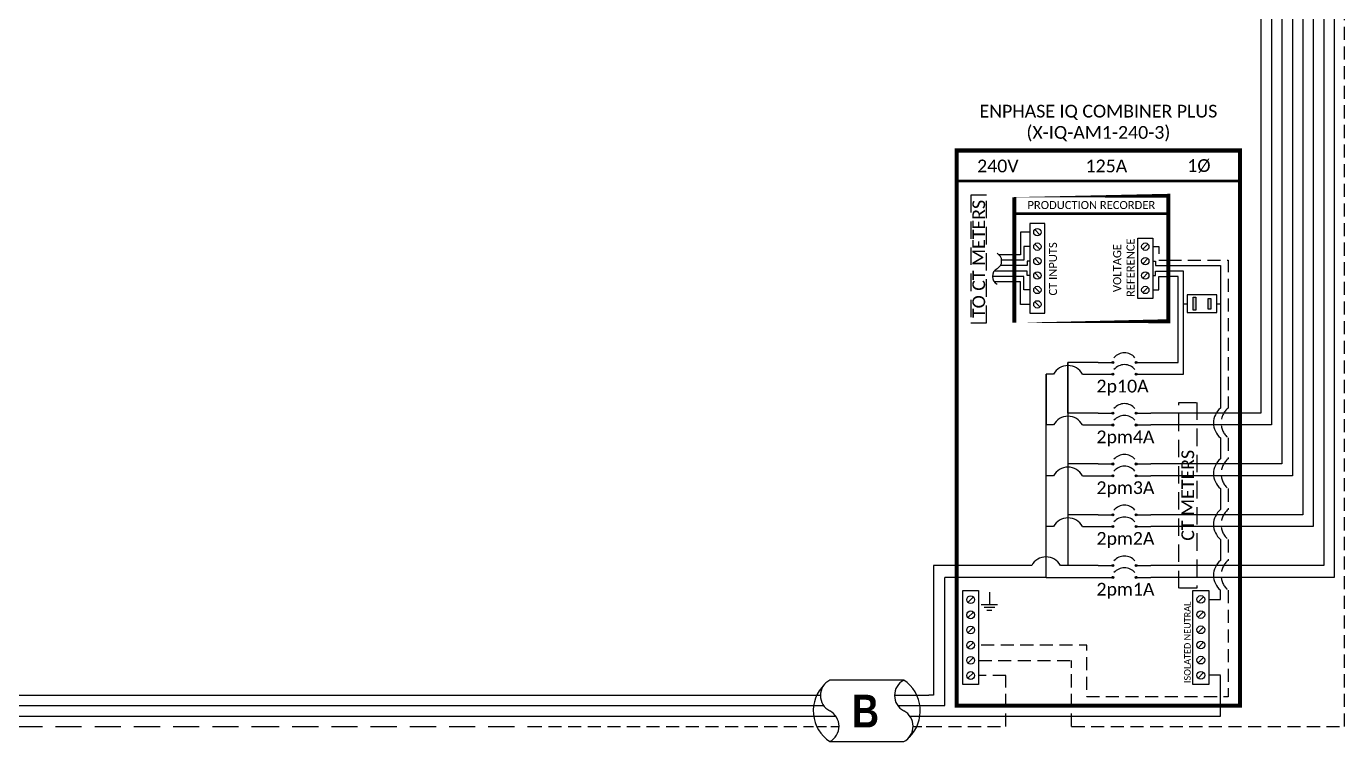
# Model space of a CAD drawing. Header units: feet. Extents: x 13749 to 14348, y 15298 to 15875.
# Drawn here: x 13968.1 to 14346.2, y 15327.9 to 15533 of the extents above; entities that cross this region are included whole.
import ezdxf

# ---------------------------------------------------------------- set-up
doc = ezdxf.new("R2010")
doc.units = ezdxf.units.FT
doc.header["$MEASUREMENT"] = 0
doc.linetypes.add('DASHED', pattern=[0.75, 0.5, -0.25])
doc.linetypes.add('HIDDEN', pattern=[0.375, 0.25, -0.125])
for name, color, linetype in [('E - MODULE', 7, 'Continuous'), ('ONE LINE BLOCKS', 7, 'Continuous'), ('TABLES', 7, 'Continuous'), ('TEXT', 7, 'Continuous'), ('Z - TITLEBLOCK TXT', 7, 'Continuous')]:
    doc.layers.add(name, color=color, linetype=linetype)
doc.styles.add('ONE LINE TXT', font='techb___.ttf')
doc.styles.get("Standard").update_dxf_attribs({"font": 'calibri.ttf'})

# ---------------------------------------------------------------- blocks, each defined once
blk = doc.blocks.new('*U14')
at = {"color": 7, "linetype": 'Continuous'}
for p, q in [((-7.14273261753624, 13.31379698112505), (-28.38670308841029, 13.31379698112505)), ((-28.38670308841029, -4.313796981125051), (-7.14273261753624, -4.313796981125051))]:
    blk.add_line(p, q, dxfattribs=at)
at = {"color": 7}
for p, q in [((-35.52943570594744, 8.999999999996362), (-31.05138576750414, 8.999999999996362)), ((-9.807415296628278, 8.999999999996362), (9.094947017729282e-13, 8.999999999996362))]:
    blk.add_line(p, q, dxfattribs=at)
at = {"color": 10}
for p, q in [((-35.52943570594744, 5.999999999996362), (-30.11481272106539, 5.999999999992724)), ((-8.870842250205897, 5.999999999992724), (9.094947017729282e-13, 5.999999999992724))]:
    blk.add_line(p, q, dxfattribs=at)
at = {"color": 253}
for p, q in [((-35.52943570594744, 2.999999999996362), (-26.6585934557479, 2.999999999996362)), ((-5.414622984878406, 2.999999999996362), (9.094947017729282e-13, 2.999999999992724))]:
    blk.add_line(p, q, dxfattribs=at)
at = {"color": 92, "linetype": 'HIDDEN', "ltscale": 10}
for p, q in [((-4.478049938447839, -3.637978807091713e-12), (0, 0)), ((-35.52943570594744, -3.637978807091713e-12), (-25.72202040931734, -3.637978807091713e-12))]:
    blk.add_line(p, q, dxfattribs=at)
at = {"color": 7, "linetype": 'Continuous'}
for centre, start, end in [((-22.53670101713578, 4.499999999989086), 133.9732389627104, 236.4264841729064), ((-12.99273468881074, 4.499999999989086), 313.9732389627104, 56.4264841729064)]:
    blk.add_arc(centre, 10.57854155630173, start, end, dxfattribs=at)
at = {"linetype": 'Continuous'}
for centre, start, end in [((-26.07656823981961, 8.906898490567983), 117.6639225845625, 242.3360774153913), ((-4.832597768944652, 8.906898490546155), 117.6639225845625, 242.3360774153913), ((-30.69683793700187, 0.09310150943201734), 297.6639225845625, 62.33607741539132), ((-9.452867466132375, 0.09310150943201734), 297.6639225845625, 62.33607741539132)]:
    blk.add_arc(centre, 4.975688628201564, start, end, dxfattribs=at)
blk = doc.blocks.new('*U16')
at = {"color": 7}
blk.add_line((-79.14105710962394, 8.999999999996362), (0, 9), dxfattribs=at)
at = {"color": 10}
blk.add_line((-79.14105710962394, 5.999999999996362), (0, 6), dxfattribs=at)
at = {"color": 253}
blk.add_line((-79.14105710962394, 2.999999999996362), (0, 3), dxfattribs=at)
at = {"color": 92, "linetype": 'HIDDEN', "ltscale": 15}
blk.add_line((-79.14105710962394, -3.637978807091713e-12), (0, 0), dxfattribs=at)
blk = doc.blocks.new('*U22')
at = {"color": 7}
blk.add_line((-79.14105710962303, 8.999999999996362), (9.094947017729282e-13, 8.999999999996362), dxfattribs=at)
at = {"color": 10}
blk.add_line((-79.14105710962303, 5.999999999996362), (9.094947017729282e-13, 5.999999999996362), dxfattribs=at)
at = {"color": 253}
blk.add_line((-79.14105710962303, 2.999999999996362), (9.094947017729282e-13, 2.999999999996362), dxfattribs=at)
at = {"color": 92, "linetype": 'DASHED', "ltscale": 15}
blk.add_line((-79.14105710962303, -3.637978807091713e-12), (9.094947017729282e-13, -3.637978807091713e-12), dxfattribs=at)
blk = doc.blocks.new('*U18')
at = {"color": 7}
blk.add_line((-79.14105710962394, 9), (0, 9), dxfattribs=at)
at = {"color": 10}
blk.add_line((-79.14105710962394, 6), (0, 5.999999999947249), dxfattribs=at)
at = {"color": 253}
blk.add_line((-79.14105710962394, 3), (0, 3), dxfattribs=at)
at = {"color": 92, "linetype": 'DASHED', "ltscale": 15}
blk.add_line((-79.14105710962394, 0), (0, 0), dxfattribs=at)

msp = doc.modelspace()

# ---------------------------------------------------------------- hatches: boundary and pattern name
h = msp.add_hatch(color=1)
h.dxf.hatch_style = 1
h.paths.add_polyline_path([(14307.08083440722, 15455.00048202349), (14307.85048608858, 15455.00048202349), (14307.85048608858, 15451.92308450896), (14307.08083440722, 15451.92308450896)])
h.paths.add_polyline_path([(14302.80122786337, 15455.32423425257), (14303.57087954473, 15455.32423425257), (14303.57087954473, 15451.59432362155), (14302.80122786337, 15451.59432362155)])
at = {"layer": 'ONE LINE BLOCKS', "linetype": 'Continuous'}
h = msp.add_hatch(color=1, dxfattribs=at)
h.dxf.hatch_style = 1
edge = h.paths.add_edge_path()
edge.add_arc((14279.75540628111, 15436.62611293521), 0.2909504558996183, 0, 360)
h = msp.add_hatch(color=1, dxfattribs=at)
h.dxf.hatch_style = 1
edge = h.paths.add_edge_path()
edge.add_arc((14286.43201559113, 15436.62611293521), 0.2909504558996183, 0, 360)
h = msp.add_hatch(color=1, dxfattribs=at)
h.dxf.hatch_style = 1
edge = h.paths.add_edge_path()
edge.add_arc((14279.75540628111, 15433.24716604904), 0.2909504558996183, 0, 360)
h = msp.add_hatch(color=1, dxfattribs=at)
h.dxf.hatch_style = 1
edge = h.paths.add_edge_path()
edge.add_arc((14286.43201559113, 15433.24716604904), 0.2909504558996183, 0, 360)
h = msp.add_hatch(color=1, dxfattribs=at)
h.dxf.hatch_style = 1
edge = h.paths.add_edge_path()
edge.add_arc((14279.7554062814, 15422.06579499414), 0.2909504558996183, 0, 360)
h = msp.add_hatch(color=1, dxfattribs=at)
h.dxf.hatch_style = 1
edge = h.paths.add_edge_path()
edge.add_arc((14279.7554062814, 15418.68684810797), 0.2909504558996183, 0, 360)
h = msp.add_hatch(color=1, dxfattribs=at)
h.dxf.hatch_style = 1
edge = h.paths.add_edge_path()
edge.add_arc((14286.4320155914, 15422.06579499414), 0.2909504558996183, 0, 360)
h = msp.add_hatch(color=1, dxfattribs=at)
h.dxf.hatch_style = 1
edge = h.paths.add_edge_path()
edge.add_arc((14286.4320155914, 15418.68684810797), 0.2909504558996183, 0, 360)
h = msp.add_hatch(color=1, dxfattribs=at)
h.dxf.hatch_style = 1
edge = h.paths.add_edge_path()
edge.add_arc((14279.7554062814, 15407.50547705318), 0.2909504558996183, 0, 360)
h = msp.add_hatch(color=1, dxfattribs=at)
h.dxf.hatch_style = 1
edge = h.paths.add_edge_path()
edge.add_arc((14286.4320155914, 15407.50547705318), 0.2909504558996183, 0, 360)
h = msp.add_hatch(color=1, dxfattribs=at)
h.dxf.hatch_style = 1
edge = h.paths.add_edge_path()
edge.add_arc((14279.7554062814, 15404.12653016701), 0.2909504558996183, 0, 360)
h = msp.add_hatch(color=1, dxfattribs=at)
h.dxf.hatch_style = 1
edge = h.paths.add_edge_path()
edge.add_arc((14286.4320155914, 15404.12653016701), 0.2909504558996183, 0, 360)
h = msp.add_hatch(color=1, dxfattribs=at)
h.dxf.hatch_style = 1
edge = h.paths.add_edge_path()
edge.add_arc((14279.7554062814, 15392.94515911222), 0.2909504558996183, 0, 360)
h = msp.add_hatch(color=1, dxfattribs=at)
h.dxf.hatch_style = 1
edge = h.paths.add_edge_path()
edge.add_arc((14286.4320155914, 15392.94515911222), 0.2909504558996183, 0, 360)
h = msp.add_hatch(color=1, dxfattribs=at)
h.dxf.hatch_style = 1
edge = h.paths.add_edge_path()
edge.add_arc((14279.7554062814, 15389.56621222605), 0.2909504558996183, 0, 360)
h = msp.add_hatch(color=1, dxfattribs=at)
h.dxf.hatch_style = 1
edge = h.paths.add_edge_path()
edge.add_arc((14286.4320155914, 15389.56621222605), 0.2909504558996183, 0, 360)
h = msp.add_hatch(color=1, dxfattribs=at)
h.dxf.hatch_style = 1
edge = h.paths.add_edge_path()
edge.add_arc((14279.7554062814, 15378.38484117126), 0.2909504558996183, 0, 360)
h = msp.add_hatch(color=1, dxfattribs=at)
h.dxf.hatch_style = 1
edge = h.paths.add_edge_path()
edge.add_arc((14286.4320155914, 15378.38484117126), 0.2909504558996183, 0, 360)
h = msp.add_hatch(color=1, dxfattribs=at)
h.dxf.hatch_style = 1
edge = h.paths.add_edge_path()
edge.add_arc((14279.7554062814, 15375.00589428509), 0.2909504558996183, 0, 360)
h = msp.add_hatch(color=1, dxfattribs=at)
h.dxf.hatch_style = 1
edge = h.paths.add_edge_path()
edge.add_arc((14286.4320155914, 15375.00589428509), 0.2909504558996183, 0, 360)

# ---------------------------------------------------------------- linework, layer by layer
at = {"color": 10, "linetype": 'Continuous'}
for p, q in [((14343.24561530943, 15843.64306715703), (14343.24561531049, 15375.00589428501)), ((14337.24561530943, 15839.29278294058), (14337.24561531046, 15389.56621222558)), ((14331.24561530942, 15834.94249872419), (14331.24561531043, 15404.12653016653)), ((14325.24561530948, 15830.59221450775), (14325.24561531039, 15418.6868481075)), ((14298.46232648316, 15450.93896246433), (14298.46232648316, 15461.29175059167)), ((14300.01099104004, 15433.24716604904), (14300.01099104004, 15462.84041514856)), ((14260.61142359565, 15418.68684810781), (14260.61142359565, 15433.24716604894)), ((14262.78319322273, 15433.2471660491), (14260.61142359565, 15433.2471660491)), ((14260.61142359552, 15433.24716604911), (14260.61142359537, 15418.68684810775)), ((14260.61142359537, 15418.68684810791), (14260.61142359537, 15433.24716604904)), ((14271.02208847407, 15433.24716604904), (14275.55897010325, 15433.24716604904)), ((14290.62845176901, 15433.24716604904), (14300.01099104004, 15433.24716604904)), ((14260.61142359565, 15404.12653016669), (14260.61142359565, 15418.68684810781)), ((14262.78319322273, 15418.68684810781), (14260.61142359565, 15418.68684810781)), ((14271.02208847435, 15418.68684810781), (14275.55897010352, 15418.68684810781)), ((14325.24561531039, 15418.68684810749), (14290.62845176929, 15418.68684810748)), ((14260.61142359565, 15389.56621222556), (14260.61142359565, 15404.12653016669)), ((14262.78319322273, 15404.12653016669), (14260.61142359565, 15404.12653016669)), ((14271.02208847435, 15404.12653016669), (14275.55897010352, 15404.12653016669)), ((14331.24561531043, 15404.12653016653), (14290.62845176929, 15404.12653016652)), ((14260.61142359565, 15375.00589428443), (14260.61142359565, 15389.56621222556)), ((14262.78319322273, 15389.56621222556), (14260.61142359565, 15389.56621222556)), ((14271.02208847435, 15389.56621222556), (14275.55897010352, 15389.56621222556)), ((14337.24561531046, 15389.56621222558), (14290.62845176929, 15389.56621222556)), ((14260.61142359565, 15375.00589428443), (14231.58781127441, 15375.00589428443)), ((14231.58781127441, 15338.21954808895), (14231.58781127441, 15375.00589428443)), ((14260.61142359565, 15375.00589428443), (14275.55897010352, 15375.00589428443)), ((14343.2456153105, 15375.00589428511), (14290.62845176929, 15375.00589428509)), ((14226.95789001107, 15338.21954808895), (14231.58781127441, 15338.21954808895))]:
    msp.add_line(p, q, dxfattribs=at)
at = {"color": 7, "linetype": 'Continuous'}
for p, q in [((14340.24561530933, 15841.46792504883), (14340.24561531052, 15378.3848411712)), ((14334.24561530936, 15837.11764083237), (14334.24561531047, 15392.94515911175)), ((14328.24561530939, 15832.76735661598), (14328.24561531043, 15407.50547705271)), ((14322.24561530938, 15828.41707239953), (14322.2456153104, 15422.06579499366)), ((14266.90264084858, 15436.62611293527), (14266.90264084858, 15422.06579499414)), ((14266.90264084831, 15422.06579499391), (14266.90264084845, 15436.6261129349)), ((14275.55897010325, 15436.62611293521), (14266.90264084831, 15436.62611293521)), ((14266.90264084831, 15436.62611293521), (14266.90264084831, 15422.06579499408)), ((14275.55897010352, 15422.06579499397), (14266.90264084858, 15422.06579499397)), ((14266.90264084858, 15422.06579499397), (14266.90264084858, 15407.50547705285)), ((14266.90264084858, 15422.06579499414), (14266.90264084858, 15422.06579499397)), ((14266.90264084831, 15422.06579499408), (14266.90264084831, 15422.06579499391)), ((14322.2456153104, 15422.06579499366), (14290.62845176929, 15422.06579499364)), ((14275.55897010352, 15407.50547705285), (14266.90264084858, 15407.50547705285)), ((14266.90264084858, 15407.50547705285), (14266.90264084858, 15392.94515911172)), ((14328.24561531043, 15407.50547705271), (14290.62845176929, 15407.50547705268)), ((14275.55897010352, 15392.94515911172), (14266.90264084858, 15392.94515911172)), ((14266.90264084858, 15392.94515911172), (14266.90264084858, 15378.3848411706)), ((14334.24561531047, 15392.94515911176), (14290.62845176929, 15392.94515911172)), ((14256.4919759698, 15378.3848411706), (14228.29366002813, 15378.3848411706)), ((14228.29366002813, 15378.3848411706), (14228.29366002816, 15341.21954808895)), ((14275.55897010352, 15378.3848411706), (14264.73087122142, 15378.3848411706)), ((14340.24561531052, 15378.38484117129), (14290.62845176929, 15378.38484117126)), ((14228.29366002816, 15341.21954808895), (14226.95789001107, 15341.21954808895))]:
    msp.add_line(p, q, dxfattribs=at)
at = {"linetype": 'Continuous'}
for p, q in [((14298.46232648316, 15436.62611293521), (14298.46232648316, 15461.29175059167)), ((14300.01099104004, 15453.45851325534), (14301.06763734677, 15453.45851325534)), ((14290.62845176901, 15436.62611293521), (14298.46232648316, 15436.62611293521))]:
    msp.add_line(p, q, dxfattribs=at)
at = {"color": 253, "linetype": 'Continuous'}
for p, q in [((14309.58407660517, 15453.45851325534), (14310.64072291191, 15453.45851325534)), ((14310.64072291191, 15415.00325015549), (14310.640722912, 15408.99522728391)), ((14310.64072291211, 15400.44293221421), (14310.6407229122, 15394.43490934264)), ((14310.64072291191, 15385.88261427323), (14310.64072291203, 15379.87459140165)), ((14310.64072291219, 15346.92680733222), (14307.27333180494, 15346.92680733222)), ((14310.6407229122, 15335.21954808895), (14310.6407229122, 15346.85534046691)), ((14226.95789001107, 15335.21954808895), (14310.6407229122, 15335.21954808895))]:
    msp.add_line(p, q, dxfattribs=at)
at = {"linetype": 'Continuous', "flags": 128}
for points in [[(14255.96054751534, 15473.96205835169), (14253.28365008052, 15473.96205835169), (14253.28365008052, 15467.48640881986), (14247.12763068592, 15467.48640881986)], [(14255.96054751525, 15469.82313398171), (14254.22568326828, 15469.82313398171), (14254.22568326828, 15465.93774426281), (14247.86548208627, 15465.93774426281)], [(14255.96054751521, 15465.68420961211), (14255.16771645604, 15465.68420961211), (14255.16771645604, 15464.38907970576), (14247.49800549932, 15464.38907970576)], [(14255.96054751512, 15457.40636087244), (14254.22568326828, 15457.40636087244), (14254.22568326828, 15461.29175059167), (14245.21061113004, 15461.29175059167)], [(14255.96054751516, 15461.54528524228), (14255.16771645604, 15461.54528524228), (14255.16771645604, 15462.84041514856), (14245.74429187256, 15462.84041514856)], [(14291.22938908288, 15457.40636087244), (14292.96425332972, 15457.40636087244), (14292.96425332972, 15461.29175059167), (14295.6589089939, 15461.29175059167)], [(14298.46232648316, 15461.29175059167), (14295.65890899394, 15461.29175059167)], [(14255.96054751503, 15453.26743650253), (14253.28365008052, 15453.26743650257), (14253.28365008052, 15459.74308603479), (14245.75855218827, 15459.74308603479)]]:
    msp.add_lwpolyline(points, dxfattribs=at)
at = {"color": 253, "linetype": 'Continuous', "flags": 128}
for points in [[(14291.22938908279, 15465.68420961211), (14292.02222014195, 15465.68420961211), (14292.02222014195, 15464.38907970576), (14295.6589089939, 15464.38907970576)], [(14295.65890899394, 15464.38907970576), (14310.64072291191, 15464.38907970576), (14310.64072291191, 15423.55554522495)], [(14307.27333180494, 15368.6791729563), (14310.6407229122, 15368.6791729563), (14310.6407229122, 15371.32229633189)]]:
    msp.add_lwpolyline(points, dxfattribs=at)
at = {"color": 10, "linetype": 'Continuous', "flags": 128}
for points in [[(14291.22938908283, 15461.54528524228), (14292.02222014195, 15461.54528524228), (14292.02222014195, 15462.84041514856), (14295.6589089939, 15462.84041514856)], [(14300.01099104004, 15462.84041514856), (14295.65890899394, 15462.84041514856)]]:
    msp.add_lwpolyline(points, dxfattribs=at)
at = {"color": 1}
for points in [[(14309.58407660517, 15455.98563096913), (14301.06763734677, 15455.98563096913), (14301.06763734677, 15450.93139554155), (14309.58407660517, 15450.93139554155)], [(14302.80122786337, 15455.32423425257), (14303.57087954473, 15455.32423425257), (14303.57087954473, 15451.59432362155), (14302.80122786337, 15451.59432362155)], [(14307.08083440722, 15455.00048202349), (14307.85048608858, 15455.00048202349), (14307.85048608858, 15451.92308450896), (14307.08083440722, 15451.92308450896)]]:
    msp.add_lwpolyline(points, close=True, dxfattribs=at)
at = {"linetype": 'Continuous'}
for centre, start, end in [((14245.38830444559, 15465.70761328329), 297.6639225845162, 62.33607741548378), ((14247.69843929418, 15461.30071479272), 117.6639225845162, 242.3360774154838)]:
    msp.add_arc(centre, 2.487844314100782, start, end, dxfattribs=at)
at = {"color": 10, "linetype": 'Continuous'}
for centre in [(14266.90264084858, 15431.08771546531), (14266.90264084858, 15416.52739752402), (14266.90264084858, 15401.96707958289), (14266.90264084858, 15387.40676164176)]:
    msp.add_arc(centre, 4.651137018526943, 27.6639225845135, 152.3360774154807, dxfattribs=at)
at = {"color": 253, "linetype": 'Continuous'}
for centre in [(14314.21887081194, 15419.27939769022), (14314.21887081194, 15404.7190797491), (14314.21887081194, 15390.15876180765), (14314.21887081197, 15375.59844386684)]:
    msp.add_arc(centre, 5.575713419222151, 129.921549868527, 230.078450131473, dxfattribs=at)
at = {"color": 7, "linetype": 'Continuous'}
msp.add_arc((14260.61142359565, 15376.22539058697), 4.651137018526943, 27.6639225845135, 152.3360774154807, dxfattribs=at)
at = {"layer": 'E - MODULE', "color": 10, "linetype": 'DASHED', "ltscale": 10}
for points in [[(14243.4935552187, 15447.97888328947), (14243.4935552187, 15484.57839353688), (14239.05397207706, 15484.57839353688), (14239.05397207706, 15447.97888328947)], [(14298.67650527768, 15371.91627505301), (14298.67650527768, 15425.15541422573), (14303.86007560387, 15425.15541422573), (14303.86007560387, 15371.91627505301)]]:
    msp.add_lwpolyline(points, close=True, dxfattribs=at)
at = {"layer": 'ONE LINE BLOCKS', "lineweight": 50}
for p, q in [((14234.99426005417, 15488.67861273696), (14316.24561531021, 15488.67861273696)), ((14251.53102760409, 15479.30559879229), (14295.65890899392, 15479.30559879233))]:
    msp.add_line(p, q, dxfattribs=at)
for points, const_width in [([(14234.99426005448, 15338.22535872807), (14234.99426005417, 15497.38166086224), (14316.24561531021, 15497.38166086224), (14316.24561531052, 15338.22535872807)], 1.185332763664635), ([(14295.65890899395, 15448.42869340822), (14295.65890899392, 15484.41832336412), (14251.53102760407, 15484.41832336419), (14251.53102760411, 15448.42869340828)], 1.127694050973034)]:
    msp.add_lwpolyline(points, close=True, dxfattribs=dict(at, const_width=const_width))
at = {"layer": 'TEXT', "color": 92, "linetype": 'HIDDEN', "ltscale": 15}
for p, q in [((14346.24561531052, 15332.21954808934), (14346.24561530957, 15845.81820926523)), ((14312.81586502014, 15415.00325015549), (14312.81586502025, 15408.99522728391)), ((14312.81586502034, 15400.44293221421), (14312.81586502046, 15394.43490934264)), ((14312.81586502017, 15385.88261427323), (14312.81586502028, 15379.87459140165)), ((14241.26649663046, 15351.20509366), (14267.94404390434, 15351.20509366)), ((14267.94404390434, 15332.21954808895), (14267.94404390434, 15351.20509366)), ((14249.09976301757, 15346.85462053503), (14241.26649663046, 15346.85462053503)), ((14249.09976301757, 15332.21954808895), (14249.09976301757, 15346.85462053503)), ((14226.95789001107, 15332.21954808895), (14249.09976301757, 15332.21954808895)), ((14267.94404390434, 15332.21954808895), (14346.24561531052, 15332.21954808895))]:
    msp.add_line(p, q, dxfattribs=at)
at = {"layer": 'TEXT', "color": 92, "linetype": 'HIDDEN', "ltscale": 15, "flags": 128}
for points in [[(14291.22938908288, 15469.82313398181), (14292.96425332972, 15469.82313398181), (14292.96425332972, 15465.93774426258), (14295.6589089939, 15465.93774426258)], [(14295.65890899394, 15465.93774426258), (14312.81586502015, 15465.93774426258), (14312.81586502015, 15423.55554522494)], [(14312.81586502046, 15371.32229633187), (14312.81586502043, 15340.73828497831), (14272.29451702915, 15340.73828497831), (14272.29451702915, 15355.5555667848), (14241.26649663046, 15355.5555667848)]]:
    msp.add_lwpolyline(points, dxfattribs=at)
at = {"layer": 'TEXT', "color": 92, "flags": 128}
for points in [[(14244.35880173657, 15370.72082845568), (14244.35483135098, 15367.21754317911)], [(14242.0137930099, 15367.21754317911), (14246.69586969224, 15367.21754317911)], [(14245.88445459547, 15366.35011434883), (14242.82520810659, 15366.35011434883)], [(14245.07303949878, 15365.48268551823), (14243.63662320331, 15365.48268551823)]]:
    msp.add_lwpolyline(points, dxfattribs=at)
at = {"layer": 'TEXT', "color": 92, "linetype": 'HIDDEN', "ltscale": 15}
for centre in [(14316.3940129202, 15419.27939769022), (14316.3940129202, 15404.7190797491), (14316.3940129202, 15390.15876180765), (14316.3940129202, 15375.59844386684)]:
    msp.add_arc(centre, 5.575713419222151, 129.921549868527, 230.078450131473, dxfattribs=at)
at = {"layer": 'Z - TITLEBLOCK TXT', "color": 1, "linetype": 'Continuous'}
for p, q in [((14260.2785400798, 15476.43215814619), (14255.96054751538, 15476.43215814594)), ((14255.96054751538, 15476.43215814594), (14255.960547515, 15450.79733670831)), ((14260.2785400795, 15450.79733670808), (14260.2785400798, 15476.43215814619)), ((14286.91139651824, 15472.29323377636), (14291.22938908266, 15472.29323377611)), ((14286.91139651845, 15454.93626107791), (14286.91139651824, 15472.29323377636)), ((14291.22938908266, 15472.29323377611), (14291.22938908295, 15454.93626107814)), ((14291.22938908295, 15454.93626107814), (14286.91139651845, 15454.93626107791)), ((14255.960547515, 15450.79733670831), (14260.2785400795, 15450.79733670808)), ((14236.72780277506, 15344.25826896854), (14236.72780277506, 15371.20333772603)), ((14236.72780277506, 15371.20333772603), (14241.26649663046, 15371.20333772603)), ((14241.26649663046, 15371.20333772603), (14241.26649663046, 15344.25826896854)), ((14302.73463794966, 15344.3304557658), (14302.73463794966, 15371.27552452255)), ((14302.73463794966, 15371.27552452255), (14307.27333180494, 15371.27552452255)), ((14307.27333180494, 15371.27552452255), (14307.27333180494, 15344.3304557658)), ((14241.26649663046, 15344.25826896854), (14236.72780277506, 15344.25826896854)), ((14307.27333180494, 15344.3304557658), (14302.73463794966, 15344.3304557658))]:
    msp.add_line(p, q, dxfattribs=at)
at = {"layer": 'Z - TITLEBLOCK TXT', "color": 4, "linetype": 'Continuous'}
for p, q in [((14258.86732708429, 15473.21427506494), (14257.37176051062, 15474.70984163843)), ((14258.86732708429, 15469.07535069508), (14257.37176051062, 15470.57091726856)), ((14288.32260951371, 15469.07535069508), (14289.81817608737, 15470.57091726856)), ((14258.86732708417, 15464.93642632523), (14257.37176051067, 15466.43199289874)), ((14288.32260951383, 15464.93642632523), (14289.81817608733, 15466.43199289874)), ((14258.86732708421, 15460.7975019554), (14257.37176051068, 15462.29306852915)), ((14288.32260951378, 15460.7975019554), (14289.81817608731, 15462.29306852915)), ((14258.86732708426, 15456.65857758558), (14257.37176051056, 15458.15414415931)), ((14288.32260951374, 15456.65857758558), (14289.81817608743, 15458.15414415931)), ((14258.86732708426, 15452.51965321571), (14257.37176051056, 15454.01521978943)), ((14239.78315369859, 15369.39299015511), (14238.2111457071, 15367.82098216347)), ((14305.78998887316, 15369.46517695237), (14304.2179808817, 15367.89316896073)), ((14239.78315369859, 15365.04251703031), (14238.2111457071, 15363.47050903883)), ((14305.78998887308, 15365.11470382748), (14304.21798088162, 15363.54269583585)), ((14239.78315369859, 15360.69204390534), (14238.2111457071, 15359.12003591387)), ((14305.78998887308, 15360.76423070252), (14304.21798088162, 15359.19222271104)), ((14239.78315369859, 15356.3415707807), (14238.2111457071, 15354.76956278923)), ((14305.78998887308, 15356.41375757771), (14304.21798088162, 15354.84174958608)), ((14239.78315369859, 15351.99109765574), (14238.2111457071, 15350.41908966426)), ((14305.78998887308, 15352.06328445275), (14304.21798088162, 15350.49127646144)), ((14239.78315369859, 15347.6406245311), (14238.2111457071, 15346.06861653946)), ((14305.78998887308, 15347.71281132795), (14304.21798088162, 15346.14080333648))]:
    msp.add_line(p, q, dxfattribs=at)
at = {"layer": 'Z - TITLEBLOCK TXT', "color": 1, "linetype": 'Continuous', "flags": 128}
for points in [[(14275.55897010325, 15436.62611293521), (14279.75540628111, 15436.62611293521)], [(14275.55897010325, 15436.62611293521), (14279.75540628111, 15436.62611293521)], [(14286.43201559113, 15436.62611293521), (14290.62845176901, 15436.62611293521)], [(14275.55897010325, 15433.24716604904), (14279.75540628111, 15433.24716604904)], [(14275.55897010325, 15433.24716604904), (14279.75540628111, 15433.24716604904)], [(14286.43201559113, 15433.24716604904), (14290.62845176901, 15433.24716604904)], [(14275.55897010352, 15422.06579499414), (14279.7554062814, 15422.06579499414)], [(14275.55897010352, 15422.06579499414), (14279.7554062814, 15422.06579499414)], [(14286.4320155914, 15422.06579499414), (14290.62845176929, 15422.06579499414)], [(14275.55897010352, 15418.68684810797), (14279.7554062814, 15418.68684810797)], [(14275.55897010352, 15418.68684810797), (14279.7554062814, 15418.68684810797)], [(14286.4320155914, 15418.68684810797), (14290.62845176929, 15418.68684810797)], [(14275.55897010352, 15407.50547705318), (14279.7554062814, 15407.50547705318)], [(14275.55897010352, 15407.50547705318), (14279.7554062814, 15407.50547705318)], [(14286.4320155914, 15407.50547705318), (14290.62845176929, 15407.50547705318)], [(14275.55897010352, 15404.12653016701), (14279.7554062814, 15404.12653016701)], [(14275.55897010352, 15404.12653016701), (14279.7554062814, 15404.12653016701)], [(14286.4320155914, 15404.12653016701), (14290.62845176929, 15404.12653016701)], [(14275.55897010352, 15392.94515911222), (14279.7554062814, 15392.94515911222)], [(14275.55897010352, 15392.94515911222), (14279.7554062814, 15392.94515911222)], [(14286.4320155914, 15392.94515911222), (14290.62845176929, 15392.94515911222)], [(14275.55897010352, 15389.56621222605), (14279.7554062814, 15389.56621222605)], [(14275.55897010352, 15389.56621222605), (14279.7554062814, 15389.56621222605)], [(14286.4320155914, 15389.56621222605), (14290.62845176929, 15389.56621222605)], [(14275.55897010352, 15378.38484117126), (14279.7554062814, 15378.38484117126)], [(14275.55897010352, 15378.38484117126), (14279.7554062814, 15378.38484117126)], [(14286.4320155914, 15378.38484117126), (14290.62845176929, 15378.38484117126)], [(14275.55897010352, 15375.00589428509), (14279.7554062814, 15375.00589428509)], [(14275.55897010352, 15375.00589428509), (14279.7554062814, 15375.00589428509)], [(14286.4320155914, 15375.00589428509), (14290.62845176929, 15375.00589428509)]]:
    msp.add_lwpolyline(points, dxfattribs=at)
at = {"layer": 'Z - TITLEBLOCK TXT', "color": 4, "linetype": 'Continuous'}
for centre, radius in [((14258.11954379756, 15473.96205835158), 1.05752526602515), ((14258.11954379756, 15469.82313398171), 1.05752526602515), ((14289.07039280044, 15469.82313398171), 1.05752526602515), ((14258.11954379741, 15465.68420961211), 1.05752526602515), ((14289.07039280058, 15465.68420961211), 1.05752526602515), ((14258.11954379745, 15461.54528524228), 1.05752526602515), ((14289.07039280054, 15461.54528524228), 1.05752526602515), ((14258.1195437975, 15457.40636087246), 1.05752526602515), ((14289.0703928005, 15457.40636087246), 1.05752526602515), ((14258.1195437975, 15453.26743650258), 1.05752526602515), ((14238.99714970285, 15368.60698615954), 1.111577510887078), ((14305.00398487733, 15368.6791729563), 1.111577510887078), ((14238.99714970285, 15364.25651303457), 1.111577510887078), ((14305.00398487727, 15364.32869983142), 1.111577510887078), ((14238.99714970285, 15359.90603990977), 1.111577510887078), ((14305.00398487727, 15359.97822670678), 1.111577510887078), ((14238.99714970285, 15355.5555667848), 1.111577510887078), ((14305.00398487727, 15355.62775358182), 1.111577510887078), ((14238.99714970285, 15351.20509366), 1.111577510887078), ((14305.00398487727, 15351.27728045718), 1.111577510887078), ((14238.99714970285, 15346.85462053503), 1.111577510887078), ((14305.00398487727, 15346.92680733221), 1.111577510887078)]:
    msp.add_circle(centre, radius, dxfattribs=at)
at = {"layer": 'Z - TITLEBLOCK TXT', "color": 1, "linetype": 'Continuous'}
for centre in [(14279.75540628111, 15436.62611293521), (14286.43201559113, 15436.62611293521), (14279.75540628111, 15433.24716604904), (14286.43201559113, 15433.24716604904), (14279.7554062814, 15422.06579499414), (14279.7554062814, 15418.68684810797), (14286.4320155914, 15422.06579499414), (14286.4320155914, 15418.68684810797), (14279.7554062814, 15407.50547705318), (14286.4320155914, 15407.50547705318), (14279.7554062814, 15404.12653016701), (14286.4320155914, 15404.12653016701), (14279.7554062814, 15392.94515911222), (14286.4320155914, 15392.94515911222), (14279.7554062814, 15389.56621222605), (14286.4320155914, 15389.56621222605), (14279.7554062814, 15378.38484117126), (14286.4320155914, 15378.38484117126), (14279.7554062814, 15375.00589428509), (14286.4320155914, 15375.00589428509)]:
    msp.add_circle(centre, 0.2909504558996183, dxfattribs=at)
for centre in [(14283.09371093613, 15435.43262481293), (14283.09371093613, 15432.05367792676), (14283.0937109364, 15420.87230687186), (14283.0937109364, 15417.4933599857), (14283.0937109364, 15406.3119889309), (14283.0937109364, 15402.93304204473), (14283.0937109364, 15391.75167098994), (14283.0937109364, 15388.37272410377), (14283.0937109364, 15377.19135304898), (14283.0937109364, 15373.81240616281)]:
    msp.add_arc(centre, 3.932007672516098, 40.33920141257993, 139.6607985874201, dxfattribs=at)

# ---------------------------------------------------------------- block references
at = {"color": 7}
for name, p in [('*U14', (14226.95789001107, 15332.21954808895)), ('*U22', (14033.14634008587, 15332.21954808894)), ('*U18', (14112.2873971955, 15332.21954808894)), ('*U16', (14191.42845430512, 15332.21954808895))]:
    msp.add_blockref(name, p, dxfattribs=at)

# ---------------------------------------------------------------- texts
at = {"color": 1, "char_height": 3.65759824216516, "attachment_point": 5}
for s, width, insert, rotation in [('TO CT METERS', 50.82710468216652, (14241.3264542, 15466.28735416032), 90.00000000000003), ('CT METERS', 34.0747479314325, (14301.27448245074, 15398.53584463937), 90)]:
    msp.add_mtext_dynamic_manual_height_columns(s, width=width, gutter_width=7.170123602891181, heights=[0], dxfattribs=dict(at, insert=insert, rotation=rotation))
at = {"color": 1, "linetype": 'Continuous', "insert": (14204.94346048975, 15341.35018855588), "char_height": 9.383282677011772, "attachment_point": 1, "style": 'ONE LINE TXT'}
msp.add_mtext_dynamic_manual_height_columns('{\\W1;\\C256;B}', width=0.138532783265864, gutter_width=2.131672445536665, heights=[0], dxfattribs=at)
at = {"layer": 'TABLES', "color": 1, "linetype": 'Continuous'}
for s, p in [('2p10A', (14275.06264411421, 15428.01137458289)), ('2pm4A', (14275.0626441145, 15413.45105664182)), ('2pm3A', (14275.0626441145, 15398.89073870087)), ('2pm2A', (14275.0626441145, 15384.3304207599)), ('2pm1A', (14275.0626441145, 15369.77010281894))]:
    msp.add_text(s, height=3.657598242165161, dxfattribs=at).set_placement(p)
at = {"layer": 'TABLES', "color": 4, "linetype": 'Continuous'}
msp.add_text('ISOLATED NEUTRAL', height=1.874334766554741, rotation=90, dxfattribs=at).set_placement((14302.07810465522, 15344.69130385696))
at = {"layer": 'TEXT', "color": 1}
msp.add_text('CT INPUTS ', height=2.304286892564051, rotation=90, dxfattribs=at).set_placement((14263.74537458497, 15455.81323781656))
at = {"layer": 'TEXT', "color": 1, "attachment_point": 5}
for s, width, gutter_width, insert, char_height in [('ENPHASE IQ COMBINER PLUS\\P(X-IQ-AM1-240-3)', 82.89894659986845, 7.170123602891181, (14275.61993768219, 15505.22773046407), 3.65759824216516), ('240V', 0.1480620958035672, 0.75, (14246.78520100581, 15492.93475229603), 3.65759824216516), ('125A', 0.1480620958035672, 0.75, (14277.91166608245, 15492.93475229603), 3.65759824216516), ('1Ø', 0.1480620958035672, 0.75, (14304.45467435857, 15492.93475229603), 3.65759824216516), ('PRODUCTION RECORDER', 50.82710468216652, 7.170123602891181, (14273.59496829903, 15481.74107634098), 2.304286892564051)]:
    msp.add_mtext_dynamic_manual_height_columns(s, width=width, gutter_width=gutter_width, heights=[0], dxfattribs=dict(at, insert=insert, char_height=char_height))
at = {"layer": 'TEXT', "color": 1, "insert": (14286.02045562703, 15462.4467665218), "char_height": 2.304286892564051, "width": 2.36100780068864, "attachment_point": 7, "rotation": 90.00000000000001}
msp.add_mtext('\\pi-5.6544;VOLTAGE\\P\\pi-7.0609;REFERENCE', dxfattribs=at)

doc.saveas('drawing.dxf')
